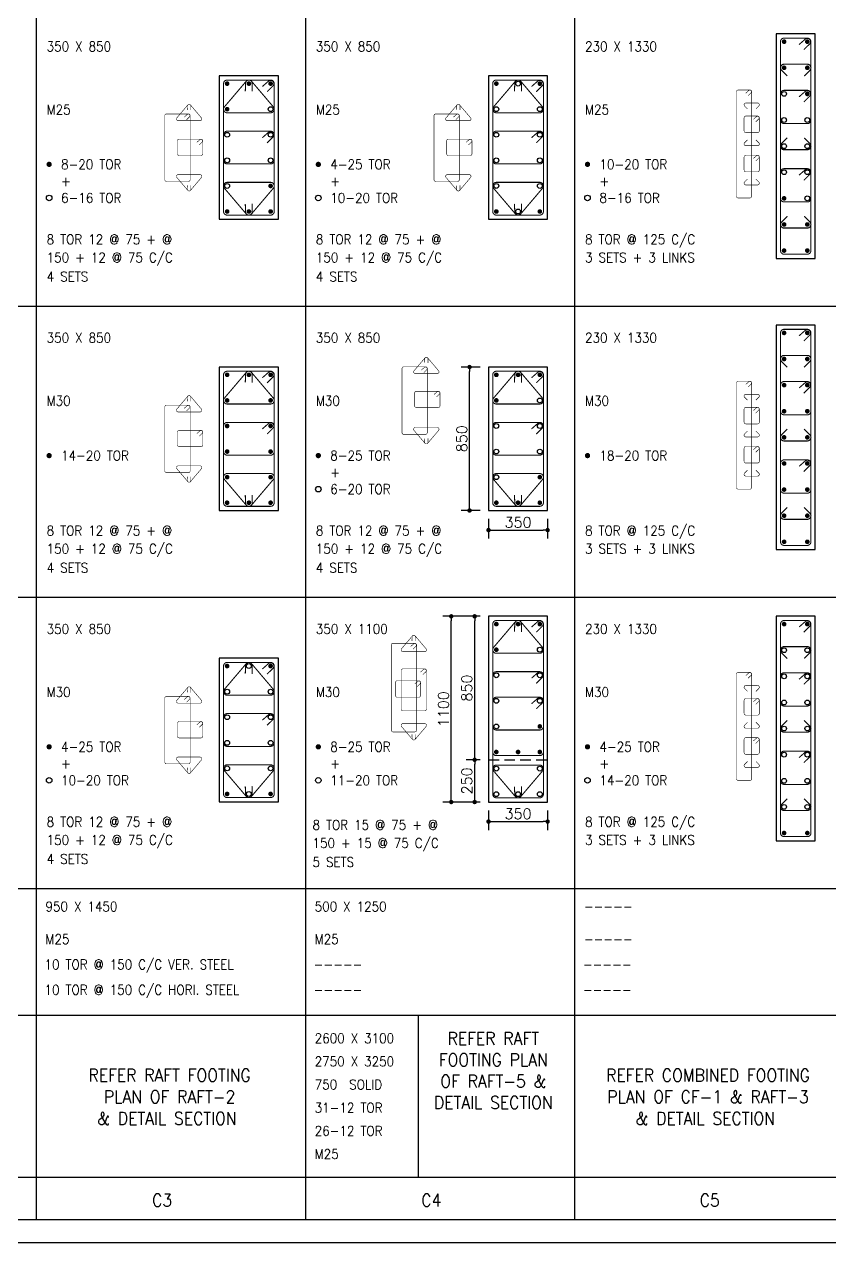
# Model space of a CAD drawing. Extents: x -200722 to 834823, y -494970 to 88783.
# Drawn here: x 246289 to 265358, y -104950 to -76085 of the extents above; entities that cross this region are included whole.
import ezdxf
from ezdxf.enums import TextEntityAlignment as Align

# ---------------------------------------------------------------- set-up
doc = ezdxf.new("R2010")
doc.units = 0
doc.header["$LTSCALE"] = 100
doc.header["$MEASUREMENT"] = 0
doc.header["$PDMODE"] = 34
doc.linetypes.add('HIDDEN', pattern=[0.375, 0.25, -0.125])
doc.layers.get('0').update_dxf_attribs({"linetype": 'CONTINUOUS'})
doc.layers.get('DEFPOINTS').update_dxf_attribs({"linetype": 'CONTINUOUS'})
for name, color, linetype in [('5', 4, 'CONTINUOUS'), ('BEAM', 4, 'CONTINUOUS'), ('COL. SHED. STEEL.', 6, 'CONTINUOUS'), ('column', 240, 'CONTINUOUS'), ('STEEL', 6, 'CONTINUOUS'), ('TEXT', 2, 'CONTINUOUS')]:
    doc.layers.add(name, color=color, linetype=linetype)
doc.layers.add('9_PRINT BOUNDARY_NON PRINT', color=32, linetype='CONTINUOUS', plot=False)
doc.layers.add('9_TITLE TEXT', color=7, linetype='CONTINUOUS', lineweight=20)
doc.layers.add('g-dim', color=6, linetype='CONTINUOUS', lineweight=9)
doc.styles.add('ROMANS', font='romans.shx')
doc.styles.get("Standard").update_dxf_attribs({"font": 'simplex.shx'})
doc.dimstyles.new('STANDARD$0', dxfattribs={"dimtxt": 2.5, "dimasz": 2.5, "dimexe": 2, "dimexo": 0.7, "dimgap": 0.9, "dimtad": 1, "dimdec": 0, "dimdsep": 46, "dimtxsty": 'ROMANS', "dimcen": 0.09, "dimclrd": 4, "dimclre": 4, "dimclrt": 3, "dimadec": 0, "dimazin": 0, "dimtfac": 1, "dimtdec": 0, "dimtmove": 0, "dimatfit": 3, "dimfxl": 1, "dimtolj": 1, "dimtzin": 0, "dimarcsym": 0})

# ---------------------------------------------------------------- blocks, each defined once
blk = doc.blocks.new('DOT')
at = {"color": 0, "linetype": 'ByBlock'}
blk.add_line((-0.5, 0), (-1, 0), dxfattribs=at)
at = {"color": 0, "linetype": 'ByBlock', "const_width": 0.5}
blk.add_lwpolyline([(-0.25, 0, 1), (0.25, 0, 1)], format="xyb", close=True, dxfattribs=at)
blk = doc.blocks.new('*D190')
at = {"layer": 'BEAM', "color": 0, "lineweight": -2, "transparency": 16777216}
for p, q in [((257080, -93511), (256752, -93511)), ((256952, -94407), (256952, -93615)), ((257080, -94511), (256752, -94511))]:
    blk.add_line(p, q, dxfattribs=at)
at = {"layer": 'DEFPOINTS', "color": 0, "lineweight": -3, "transparency": 16777216}
for p in [(256952, -93511), (257280, -93511), (257280, -94511)]:
    blk.add_point(p, dxfattribs=at)
at = {"layer": 'BEAM', "color": 0, "lineweight": -2, "transparency": 16777216, "xscale": 104, "yscale": 104, "zscale": 104}
for p, rotation in [((256952, -93511), 90), ((256952, -94511), 270)]:
    blk.add_blockref('DOT', p, dxfattribs=dict(at, rotation=rotation))
at = {"layer": 'BEAM', "color": 0, "transparency": 16777216, "insert": (256768, -94011), "char_height": 248, "attachment_point": 5, "rotation": 90}
blk.add_mtext('\\A1;250', dxfattribs=at)
blk = doc.blocks.new('_DOT')
at = {"color": 0, "linetype": 'ByBlock'}
blk.add_line((-0.5, 0), (-1, 0), dxfattribs=at)
at = {"color": 0, "linetype": 'ByBlock', "const_width": 0.5}
blk.add_lwpolyline([(-0.25, 0, 1), (0.25, 0, 1)], format="xyb", close=True, dxfattribs=at)
blk = doc.blocks.new('*D191')
at = {"layer": 'BEAM', "color": 0, "lineweight": -2, "transparency": 16777216}
for p, q in [((257080, -90111), (256752, -90111)), ((256952, -93407), (256952, -90215)), ((257080, -93511), (256752, -93511))]:
    blk.add_line(p, q, dxfattribs=at)
at = {"layer": 'DEFPOINTS', "color": 0, "lineweight": -3, "transparency": 16777216}
for p in [(256952, -90111), (257280, -90111), (257280, -93511)]:
    blk.add_point(p, dxfattribs=at)
at = {"layer": 'BEAM', "color": 0, "lineweight": -2, "transparency": 16777216, "xscale": 104, "yscale": 104, "zscale": 104}
for p, rotation in [((256952, -90111), 90), ((256952, -93511), 270)]:
    blk.add_blockref('DOT', p, dxfattribs=dict(at, rotation=rotation))
at = {"layer": 'BEAM', "color": 0, "transparency": 16777216, "insert": (256768, -91811), "char_height": 248, "attachment_point": 5, "rotation": 90}
blk.add_mtext('\\A1;850', dxfattribs=at)
blk = doc.blocks.new('*D192')
at = {"layer": 'BEAM', "color": 0, "lineweight": -2, "transparency": 16777216}
for p, q in [((257080, -90111), (256197, -90111)), ((256397, -94407), (256397, -90215)), ((257080, -94511), (256197, -94511))]:
    blk.add_line(p, q, dxfattribs=at)
at = {"layer": 'DEFPOINTS', "color": 0, "lineweight": -3, "transparency": 16777216}
for p in [(256397, -90111), (257280, -90111), (257280, -94511)]:
    blk.add_point(p, dxfattribs=at)
at = {"layer": 'BEAM', "color": 0, "lineweight": -2, "transparency": 16777216, "xscale": 104, "yscale": 104, "zscale": 104}
for p, rotation in [((256397, -90111), 90), ((256397, -94511), 270)]:
    blk.add_blockref('DOT', p, dxfattribs=dict(at, rotation=rotation))
at = {"layer": 'BEAM', "color": 0, "transparency": 16777216, "insert": (256213, -92311), "char_height": 248, "attachment_point": 5, "rotation": 90}
blk.add_mtext('\\A1;1100', dxfattribs=at)
blk = doc.blocks.new('*D193')
at = {"layer": 'BEAM', "color": 0, "lineweight": -2, "transparency": 16777216}
for p, q in [((257280, -94711), (257280, -95174)), ((258680, -94711), (258680, -95174)), ((257384, -94974), (258576, -94974))]:
    blk.add_line(p, q, dxfattribs=at)
at = {"layer": 'DEFPOINTS', "color": 0, "lineweight": -3, "transparency": 16777216}
for p in [(257280, -94511), (258680, -94511), (258680, -94974)]:
    blk.add_point(p, dxfattribs=at)
at = {"layer": 'BEAM', "color": 0, "lineweight": -2, "transparency": 16777216, "xscale": 104, "yscale": 104, "zscale": 104, "rotation": 180}
blk.add_blockref('DOT', (257280, -94974), dxfattribs=at)
at = {"layer": 'BEAM', "color": 0, "lineweight": -2, "transparency": 16777216, "xscale": 104, "yscale": 104, "zscale": 104}
blk.add_blockref('DOT', (258680, -94974), dxfattribs=at)
at = {"layer": 'BEAM', "color": 0, "transparency": 16777216, "insert": (257980, -94790), "char_height": 248, "attachment_point": 5}
blk.add_mtext('\\A1;350', dxfattribs=at)
blk = doc.blocks.new('*D110')
at = {"layer": 'BEAM', "color": 0, "lineweight": -2, "transparency": 16777216}
for p, q in [((257080, -84204), (256631, -84204)), ((256831, -87500), (256831, -84308)), ((257080, -87604), (256631, -87604))]:
    blk.add_line(p, q, dxfattribs=at)
at = {"layer": 'DEFPOINTS', "color": 0, "lineweight": -3, "transparency": 16777216}
for p in [(256831, -84204), (257280, -84204), (257280, -87604)]:
    blk.add_point(p, dxfattribs=at)
at = {"layer": 'BEAM', "color": 0, "lineweight": -2, "transparency": 16777216, "xscale": 104, "yscale": 104, "zscale": 104}
for p, rotation in [((256831, -84204), 90), ((256831, -87604), 270)]:
    blk.add_blockref('DOT', p, dxfattribs=dict(at, rotation=rotation))
at = {"layer": 'BEAM', "color": 0, "transparency": 16777216, "insert": (256647, -85904), "char_height": 248, "attachment_point": 5, "rotation": 90}
blk.add_mtext('\\A1;850', dxfattribs=at)
blk = doc.blocks.new('*D111')
at = {"layer": 'BEAM', "color": 0, "lineweight": -2, "transparency": 16777216}
for p, q in [((257280, -87804), (257280, -88268)), ((258680, -87804), (258680, -88268)), ((257384, -88068), (258576, -88068))]:
    blk.add_line(p, q, dxfattribs=at)
at = {"layer": 'DEFPOINTS', "color": 0, "lineweight": -3, "transparency": 16777216}
for p in [(257280, -87604), (258680, -87604), (258680, -88068)]:
    blk.add_point(p, dxfattribs=at)
at = {"layer": 'BEAM', "color": 0, "lineweight": -2, "transparency": 16777216, "xscale": 104, "yscale": 104, "zscale": 104, "rotation": 180}
blk.add_blockref('DOT', (257280, -88068), dxfattribs=at)
at = {"layer": 'BEAM', "color": 0, "lineweight": -2, "transparency": 16777216, "xscale": 104, "yscale": 104, "zscale": 104}
blk.add_blockref('DOT', (258680, -88068), dxfattribs=at)
at = {"layer": 'BEAM', "color": 0, "transparency": 16777216, "insert": (257980, -87884), "char_height": 248, "attachment_point": 5}
blk.add_mtext('\\A1;350', dxfattribs=at)

msp = doc.modelspace()

# ---------------------------------------------------------------- linework, layer by layer
at = {"color": 0, "linetype": 'HIDDEN', "ltscale": 10}
msp.add_line((257279.9, -93510.6), (258679.9, -93510.6), dxfattribs=at)
at = {"color": 18, "true_color": 0x000000}
msp.add_lwpolyline([(223222.7, -104400.4), (314632.7, -104400.4), (314632.7, -40160.4), (223222.7, -40160.4)], close=True, dxfattribs=at)
at = {"layer": '5', "color": 7, "lineweight": -2}
for p, q in [((246576.2, -104400.4), (246576.2, -40160.4)), ((252951, -104400.4), (252951, -40160.4)), ((259325.8, -104400.4), (259325.8, -40160.4)), ((223222.7, -82760.4), (305172.7, -82760.4)), ((223222.7, -89660.4), (305172.7, -89660.4)), ((223222.7, -96560.4), (305172.7, -96560.4)), ((224722.7, -99560.4), (305172.7, -99560.4)), ((255614.2, -99560.4), (255614.2, -103400.4)), ((223222.7, -103400.4), (305172.7, -103400.4))]:
    msp.add_line(p, q, dxfattribs=at)
at = {"layer": '9_PRINT BOUNDARY_NON PRINT', "color": 18, "true_color": 0x000000}
msp.add_lwpolyline([(222672.7, -104950.4), (315182.7, -104950.4), (315182.7, -39610.4), (222672.7, -39610.4)], close=True, dxfattribs=at)
at = {"layer": '9_TITLE TEXT', "color": 18, "true_color": 0x000000}
msp.add_lwpolyline([(314632.7, -40160.4), (223222.7, -40160.4), (223222.7, -104400.4), (314632.7, -104400.4)], dxfattribs=at)
at = {"layer": 'COL. SHED. STEEL.', "color": 140, "linetype": 'Continuous'}
for points, const_width in [([(251535.7, -77440.4), (251022.7, -78043.7, 0.6217139), (251090.1, -78180.5), (252120, -78180.5, 0.6217139), (252187.4, -78043.7), (251674.5, -77440.4, 0.5176004)], 25), ([(257910.5, -77440.4), (257397.5, -78043.7, 0.6217139), (257465, -78180.5), (258494.8, -78180.5, 0.6217139), (258562.3, -78043.7), (258049.3, -77440.4, 0.5176004)], 25), ([(264279.7, -78436.9), (264829.7, -78436.9, 0.4142136), (264914.7, -78351.9), (264914.7, -77733.1, 0.4142136), (264829.7, -77648.1), (264279.7, -77648.1, 0.4142136), (264194.7, -77733.1), (264194.7, -78351.9, 0.4142136)], 25), ([(250156.8, -77998), (249899.4, -78301, 0.6217139), (249933.1, -78369.3), (250448, -78369.3, 0.6217139), (250481.7, -78301), (250224.3, -77998, 0.4933715)], 12.5), ([(256531.6, -77998), (256274.2, -78301, 0.6217139), (256307.9, -78369.3), (256822.8, -78369.3, 0.6217139), (256856.6, -78301), (256599.1, -77998, 0.4933715)], 12.5), ([(263374.8, -78652.3), (263649.8, -78652.3, 0.4142136), (263692.3, -78609.8), (263692.3, -78300.4, 0.4142136), (263649.8, -78257.9), (263374.8, -78257.9, 0.4142136), (263332.3, -78300.4), (263332.3, -78609.8, 0.4142136)], 12.5), ([(263374.8, -79580.4), (263649.8, -79580.4, 0.4142136), (263692.3, -79537.9), (263692.3, -79228.6, 0.4142136), (263649.8, -79186.1), (263374.8, -79186.1, 0.4142136), (263332.3, -79228.6), (263332.3, -79537.9, 0.4142136)], 12.5), ([(250156.8, -80016.3), (249899.4, -79713.4, -0.6217139), (249933.1, -79645), (250448, -79645, -0.6217139), (250481.7, -79713.4), (250224.3, -80016.3, -0.4933715)], 12.5), ([(256531.6, -80016.3), (256274.2, -79713.4, -0.6217139), (256307.9, -79645), (256822.8, -79645, -0.6217139), (256856.6, -79713.4), (256599.1, -80016.3, -0.4933715)], 12.5), ([(264279.7, -80293.1), (264829.7, -80293.1, 0.4142136), (264914.7, -80208.1), (264914.7, -79589.4, 0.4142136), (264829.7, -79504.4), (264279.7, -79504.4, 0.4142136), (264194.7, -79589.4), (264194.7, -80208.1, 0.4142136)], 25), ([(251537.6, -80571.1), (251022.7, -79965.2, -0.6217139), (251090.1, -79828.5), (252120, -79828.5, -0.6217139), (252187.4, -79965.2), (251672.5, -80571.1, -0.4933715)], 25), ([(257912.4, -80571.1), (257397.5, -79965.2, -0.6217139), (257465, -79828.5), (258494.8, -79828.5, -0.6217139), (258562.3, -79965.2), (258047.3, -80571.1, -0.4933715)], 25), ([(255773.6, -83990.5), (255516.2, -84293.5, 0.6217139), (255549.9, -84361.8), (256064.8, -84361.8, 0.6217139), (256098.6, -84293.5), (255841.1, -83990.5, 0.4933715)], 12.5), ([(251535.7, -84340.4), (251022.7, -84943.7, 0.6217139), (251090.1, -85080.5), (252120, -85080.5, 0.6217139), (252187.4, -84943.7), (251674.5, -84340.4, 0.5176004)], 25), ([(257910.5, -84340.4), (257397.5, -84943.7, 0.6217139), (257465, -85080.5), (258494.8, -85080.5, 0.6217139), (258562.3, -84943.7), (258049.3, -84340.4, 0.5176004)], 25), ([(264279.7, -85336.9), (264829.7, -85336.9, 0.4142136), (264914.7, -85251.9), (264914.7, -84633.1, 0.4142136), (264829.7, -84548.1), (264279.7, -84548.1, 0.4142136), (264194.7, -84633.1), (264194.7, -85251.9, 0.4142136)], 25), ([(250156.8, -84898), (249899.4, -85201, 0.6217139), (249933.1, -85269.3), (250448, -85269.3, 0.6217139), (250481.7, -85201), (250224.3, -84898, 0.4933715)], 12.5), ([(263374.8, -85552.3), (263649.8, -85552.3, 0.4142136), (263692.3, -85509.8), (263692.3, -85200.4, 0.4142136), (263649.8, -85157.9), (263374.8, -85157.9, 0.4142136), (263332.3, -85200.4), (263332.3, -85509.8, 0.4142136)], 12.5), ([(255773.6, -86008.8), (255516.2, -85705.9, -0.6217139), (255549.9, -85637.5), (256064.8, -85637.5, -0.6217139), (256098.6, -85705.9), (255841.1, -86008.8, -0.4933715)], 12.5), ([(263374.8, -86480.4), (263649.8, -86480.4, 0.4142136), (263692.3, -86437.9), (263692.3, -86128.6, 0.4142136), (263649.8, -86086.1), (263374.8, -86086.1, 0.4142136), (263332.3, -86128.6), (263332.3, -86437.9, 0.4142136)], 12.5), ([(250156.8, -86916.3), (249899.4, -86613.4, -0.6217139), (249933.1, -86545), (250448, -86545, -0.6217139), (250481.7, -86613.4), (250224.3, -86916.3, -0.4933715)], 12.5), ([(264279.7, -87193.1), (264829.7, -87193.1, 0.4142136), (264914.7, -87108.1), (264914.7, -86489.4, 0.4142136), (264829.7, -86404.4), (264279.7, -86404.4, 0.4142136), (264194.7, -86489.4), (264194.7, -87108.1, 0.4142136)], 25), ([(251537.6, -87471.1), (251022.7, -86865.2, -0.6217139), (251090.1, -86728.5), (252120, -86728.5, -0.6217139), (252187.4, -86865.2), (251672.5, -87471.1, -0.4933715)], 25), ([(257912.4, -87471.1), (257397.5, -86865.2, -0.6217139), (257465, -86728.5), (258494.8, -86728.5, -0.6217139), (258562.3, -86865.2), (258047.3, -87471.1, -0.4933715)], 25), ([(257910.5, -90246.5), (257397.5, -90849.9, 0.6217139), (257465, -90986.6), (258494.8, -90986.6, 0.6217139), (258562.3, -90849.9), (258049.3, -90246.5, 0.5176004)], 25), ([(255475.8, -90578.3), (255219.3, -90880, 0.6217139), (255253, -90948.3), (255767.9, -90948.3, 0.6217139), (255801.6, -90880), (255545.2, -90578.3, 0.5176004)], 12.5), ([(251535.7, -91240.4), (251022.7, -91843.7, 0.6217139), (251090.1, -91980.5), (252120, -91980.5, 0.6217139), (252187.4, -91843.7), (251674.5, -91240.4, 0.5176004)], 25), ([(264279.7, -92236.9), (264829.7, -92236.9, 0.4142136), (264914.7, -92151.9), (264914.7, -91533.1, 0.4142136), (264829.7, -91448.1), (264279.7, -91448.1, 0.4142136), (264194.7, -91533.1), (264194.7, -92151.9, 0.4142136)], 25), ([(250156.8, -91798), (249899.4, -92101, 0.6217139), (249933.1, -92169.3), (250448, -92169.3, 0.6217139), (250481.7, -92101), (250224.3, -91798, 0.4933715)], 12.5), ([(263374.8, -92452.3), (263649.8, -92452.3, 0.4142136), (263692.3, -92409.8), (263692.3, -92100.4, 0.4142136), (263649.8, -92057.9), (263374.8, -92057.9, 0.4142136), (263332.3, -92100.4), (263332.3, -92409.8, 0.4142136)], 12.5), ([(255476.7, -93024.4), (255219.3, -92721.5, -0.6217139), (255253, -92653.1), (255767.9, -92653.1, -0.6217139), (255801.6, -92721.5), (255544.2, -93024.4, -0.4933715)], 12.5), ([(263374.8, -93380.4), (263649.8, -93380.4, 0.4142136), (263692.3, -93337.9), (263692.3, -93028.6, 0.4142136), (263649.8, -92986.1), (263374.8, -92986.1, 0.4142136), (263332.3, -93028.6), (263332.3, -93337.9, 0.4142136)], 12.5), ([(250156.8, -93816.3), (249899.4, -93513.4, -0.6217139), (249933.1, -93445), (250448, -93445, -0.6217139), (250481.7, -93513.4), (250224.3, -93816.3, -0.4933715)], 12.5), ([(264279.7, -94093.1), (264829.7, -94093.1, 0.4142136), (264914.7, -94008.1), (264914.7, -93389.4, 0.4142136), (264829.7, -93304.4), (264279.7, -93304.4, 0.4142136), (264194.7, -93389.4), (264194.7, -94008.1, 0.4142136)], 25), ([(251537.6, -94371.1), (251022.7, -93765.2, -0.6217139), (251090.1, -93628.5), (252120, -93628.5, -0.6217139), (252187.4, -93765.2), (251672.5, -94371.1, -0.4933715)], 25), ([(257912.4, -94377.2), (257397.5, -93771.3, -0.6217139), (257465, -93634.6), (258494.8, -93634.6, -0.6217139), (258562.3, -93771.3), (258047.3, -94377.2, -0.4933715)], 25)]:
    msp.add_lwpolyline(points, format="xyb", close=True, dxfattribs=dict(at, const_width=const_width))
for points, const_width in [([(251685.6, -77673.8), (251682, -77473.9, 0.9275277), (251527.8, -77478.1), (251519.7, -77670.9)], 25), ([(258060.4, -77673.8), (258056.8, -77473.9, 0.9275277), (257902.6, -77478.1), (257894.5, -77670.9)], 25), ([(264746.5, -77924), (264888.6, -77783.3, 0.9275277), (264779, -77674.7), (264634, -77802)], 25), ([(250230.8, -78116), (250229, -78016, 0.9275277), (250151.9, -78018.2), (250147.9, -78114.6)], 12.5), ([(256605.7, -78116), (256603.9, -78016, 0.9275277), (256526.7, -78018.2), (256522.7, -78114.6)], 12.5), ([(263608.2, -78395.9), (263679.3, -78325.5, 0.9275277), (263624.5, -78271.2), (263552, -78334.9)], 12.5), ([(263608.2, -79324), (263679.3, -79253.7, 0.9275277), (263624.5, -79199.3), (263552, -79263)], 12.5), ([(264746.5, -79780.2), (264888.6, -79639.5, 0.9275277), (264779, -79530.9), (264634, -79658.3)], 25), ([(250230.8, -79898.3), (250229, -79998.3, -0.9275277), (250151.9, -79996.2), (250147.9, -79899.8)], 12.5), ([(256605.7, -79898.3), (256603.9, -79998.3, -0.9275277), (256526.7, -79996.2), (256522.7, -79899.8)], 12.5), ([(251685.6, -80335.1), (251682, -80535, -0.9275277), (251527.8, -80530.8), (251519.7, -80338)], 25), ([(258060.4, -80335.1), (258056.8, -80535, -0.9275277), (257902.6, -80530.8), (257894.5, -80338)], 25), ([(255847.6, -84108.5), (255845.8, -84008.6, 0.9275277), (255768.7, -84010.7), (255764.7, -84107.1)], 12.5), ([(251685.6, -84573.8), (251682, -84373.9, 0.9275277), (251527.8, -84378.1), (251519.7, -84570.9)], 25), ([(258060.4, -84573.8), (258056.8, -84373.9, 0.9275277), (257902.6, -84378.1), (257894.5, -84570.9)], 25), ([(264746.5, -84824), (264888.6, -84683.3, 0.9275277), (264779, -84574.7), (264634, -84702)], 25), ([(250230.8, -85016), (250229, -84916, 0.9275277), (250151.9, -84918.2), (250147.9, -85014.6)], 12.5), ([(263608.2, -85295.9), (263679.3, -85225.5, 0.9275277), (263624.5, -85171.2), (263552, -85234.9)], 12.5), ([(255847.6, -85890.8), (255845.8, -85990.8, -0.9275277), (255768.7, -85988.7), (255764.7, -85892.3)], 12.5), ([(263608.2, -86224), (263679.3, -86153.7, 0.9275277), (263624.5, -86099.3), (263552, -86163)], 12.5), ([(264746.5, -86680.2), (264888.6, -86539.5, 0.9275277), (264779, -86430.9), (264634, -86558.3)], 25), ([(250230.8, -86798.3), (250229, -86898.3, -0.9275277), (250151.9, -86896.2), (250147.9, -86799.8)], 12.5), ([(251685.6, -87235.1), (251682, -87435, -0.9275277), (251527.8, -87430.8), (251519.7, -87238)], 25), ([(258060.4, -87235.1), (258056.8, -87435, -0.9275277), (257902.6, -87430.8), (257894.5, -87238)], 25), ([(258060.4, -90480), (258056.8, -90280, 0.9275277), (257902.6, -90284.3), (257894.5, -90477.1)], 25), ([(255550.7, -90695), (255548.9, -90595.1, 0.9275277), (255471.8, -90597.2), (255467.8, -90693.6)], 12.5), ([(251685.6, -91473.8), (251682, -91273.9, 0.9275277), (251527.8, -91278.1), (251519.7, -91470.9)], 25), ([(264746.5, -91724), (264888.6, -91583.3, 0.9275277), (264779, -91474.7), (264634, -91602)], 25), ([(250230.8, -91916), (250229, -91816, 0.9275277), (250151.9, -91818.2), (250147.9, -91914.6)], 12.5), ([(263608.2, -92195.9), (263679.3, -92125.5, 0.9275277), (263624.5, -92071.2), (263552, -92134.9)], 12.5), ([(255550.7, -92906.4), (255548.9, -93006.4, -0.9275277), (255471.8, -93004.3), (255467.8, -92907.8)], 12.5), ([(263608.2, -93124), (263679.3, -93053.7, 0.9275277), (263624.5, -92999.3), (263552, -93063)], 12.5), ([(264746.5, -93580.2), (264888.6, -93439.5, 0.9275277), (264779, -93330.9), (264634, -93458.3)], 25), ([(250230.8, -93698.3), (250229, -93798.3, -0.9275277), (250151.9, -93796.2), (250147.9, -93699.8)], 12.5), ([(251685.6, -94135.1), (251682, -94335, -0.9275277), (251527.8, -94330.8), (251519.7, -94138)], 25), ([(258060.4, -94141.2), (258056.8, -94341.2, -0.9275277), (257902.6, -94336.9), (257894.5, -94144.1)], 25)]:
    msp.add_lwpolyline(points, format="xyb", dxfattribs=dict(at, const_width=const_width))
at = {"layer": 'column', "color": 4, "linetype": 'Continuous'}
for points in [[(264094.7, -81630.6), (265014.7, -81630.6), (265014.7, -76310.6), (264094.7, -76310.6)], [(250905.1, -80704.5), (252305.1, -80704.5), (252305.1, -77304.5), (250905.1, -77304.5)], [(257279.9, -80704.5), (258679.9, -80704.5), (258679.9, -77304.5), (257279.9, -77304.5)], [(264094.7, -88530.6), (265014.7, -88530.6), (265014.7, -83210.6), (264094.7, -83210.6)], [(250905.1, -87604.5), (252305.1, -87604.5), (252305.1, -84204.5), (250905.1, -84204.5)], [(257279.9, -87604.5), (258679.9, -87604.5), (258679.9, -84204.5), (257279.9, -84204.5)], [(257279.9, -94510.6), (258679.9, -94510.6), (258679.9, -90110.6), (257279.9, -90110.6)], [(264094.7, -95430.6), (265014.7, -95430.6), (265014.7, -90110.6), (264094.7, -90110.6)], [(250905.1, -94504.5), (252305.1, -94504.5), (252305.1, -91104.5), (250905.1, -91104.5)]]:
    msp.add_lwpolyline(points, close=True, dxfattribs=at)
at = {"layer": 'g-dim', "color": 62, "lineweight": -2}
for points, const_width in [([(255253, -91356), (255768, -91356, -0.4142136), (255810.5, -91398.5), (255810.5, -92307.5, -0.4142136), (255768, -92350), (255253, -92350, -0.4142136), (255210.5, -92307.5), (255210.5, -91398.5, -0.4142136)], 12.5), ([(257464.9, -91422.6), (258494.9, -91422.6, -0.4142136), (258579.9, -91507.6), (258579.9, -93325.6, -0.4142136), (258494.9, -93410.6), (257464.9, -93410.6, -0.4142136), (257379.9, -93325.6), (257379.9, -91507.6, -0.4142136)], 25)]:
    msp.add_lwpolyline(points, format="xyb", close=True, dxfattribs=dict(at, const_width=const_width))
for points, const_width in [([(255726.4, -91494), (255797.4, -91423.6, 0.9275277), (255742.6, -91369.3), (255670.1, -91433)], 12.5), ([(258411.7, -91698.5), (258553.8, -91557.8, 0.9275277), (258444.2, -91449.2), (258299.2, -91576.5)], 25)]:
    msp.add_lwpolyline(points, format="xyb", dxfattribs=dict(at, const_width=const_width))
at = {"layer": 'STEEL', "color": 18, "true_color": 0x000000}
for points, const_width in [([(264279.7, -81530.6), (264829.7, -81530.6, 0.4142136), (264914.7, -81445.6), (264914.7, -76495.6, 0.4142136), (264829.7, -76410.6), (264279.7, -76410.6, 0.4142136), (264194.7, -76495.6), (264194.7, -81445.6, 0.4142136)], 25), ([(251090.1, -80604.5), (252120.1, -80604.5, 0.4142136), (252205.1, -80519.5), (252205.1, -77489.5, 0.4142136), (252120.1, -77404.5), (251090.1, -77404.5, 0.4142136), (251005.1, -77489.5), (251005.1, -80519.5, 0.4142136)], 25), ([(257464.9, -80604.5), (258494.9, -80604.5, 0.4142136), (258579.9, -80519.5), (258579.9, -77489.5, 0.4142136), (258494.9, -77404.5), (257464.9, -77404.5, 0.4142136), (257379.9, -77489.5), (257379.9, -80519.5, 0.4142136)], 25), ([(263194.8, -80199.2), (263469.8, -80199.2, 0.4142136), (263512.3, -80156.7), (263512.3, -77681.7, 0.4142136), (263469.8, -77639.2), (263194.8, -77639.2, 0.4142136), (263152.3, -77681.7), (263152.3, -80156.7, 0.4142136)], 12.5), ([(249656.4, -79807.2), (250171.4, -79807.2, 0.4142136), (250213.9, -79764.7), (250213.9, -78249.7, 0.4142136), (250171.4, -78207.2), (249656.4, -78207.2, 0.4142136), (249613.9, -78249.7), (249613.9, -79764.7, 0.4142136)], 12.5), ([(256031.2, -79807.2), (256546.2, -79807.2, 0.4142136), (256588.7, -79764.7), (256588.7, -78249.7, 0.4142136), (256546.2, -78207.2), (256031.2, -78207.2, 0.4142136), (255988.7, -78249.7), (255988.7, -79764.7, 0.4142136)], 12.5), ([(246843.6, -79402.9, 1), (246906.1, -79402.9, 1)], 62.5), ([(253218.4, -79402.9, 1), (253280.9, -79402.9, 1)], 62.5), ([(259593.2, -79402.9, 1), (259655.7, -79402.9, 1)], 62.5), ([(264279.7, -88430.6), (264829.7, -88430.6, 0.4142136), (264914.7, -88345.6), (264914.7, -83395.6, 0.4142136), (264829.7, -83310.6), (264279.7, -83310.6, 0.4142136), (264194.7, -83395.6), (264194.7, -88345.6, 0.4142136)], 25), ([(255273.2, -85799.7), (255788.2, -85799.7, 0.4142136), (255830.7, -85757.2), (255830.7, -84242.2, 0.4142136), (255788.2, -84199.7), (255273.2, -84199.7, 0.4142136), (255230.7, -84242.2), (255230.7, -85757.2, 0.4142136)], 12.5), ([(251090.1, -87504.5), (252120.1, -87504.5, 0.4142136), (252205.1, -87419.5), (252205.1, -84389.5, 0.4142136), (252120.1, -84304.5), (251090.1, -84304.5, 0.4142136), (251005.1, -84389.5), (251005.1, -87419.5, 0.4142136)], 25), ([(257464.9, -87504.5), (258494.9, -87504.5, 0.4142136), (258579.9, -87419.5), (258579.9, -84389.5, 0.4142136), (258494.9, -84304.5), (257464.9, -84304.5, 0.4142136), (257379.9, -84389.5), (257379.9, -87419.5, 0.4142136)], 25), ([(263194.8, -87099.2), (263469.8, -87099.2, 0.4142136), (263512.3, -87056.7), (263512.3, -84581.7, 0.4142136), (263469.8, -84539.2), (263194.8, -84539.2, 0.4142136), (263152.3, -84581.7), (263152.3, -87056.7, 0.4142136)], 12.5), ([(249656.4, -86707.2), (250171.4, -86707.2, 0.4142136), (250213.9, -86664.7), (250213.9, -85149.7, 0.4142136), (250171.4, -85107.2), (249656.4, -85107.2, 0.4142136), (249613.9, -85149.7), (249613.9, -86664.7, 0.4142136)], 12.5), ([(246843.6, -86302.9, 1), (246906.1, -86302.9, 1)], 62.5), ([(253218.4, -86302.9, 1), (253280.9, -86302.9, 1)], 62.5), ([(259593.2, -86302.9, 1), (259655.7, -86302.9, 1)], 62.5), ([(257464.9, -94410.6), (258494.9, -94410.6, 0.4142136), (258579.9, -94325.6), (258579.9, -90295.6, 0.4142136), (258494.9, -90210.6), (257464.9, -90210.6, 0.4142136), (257379.9, -90295.6), (257379.9, -94325.6, 0.4142136)], 25), ([(264279.7, -95330.6), (264829.7, -95330.6, 0.4142136), (264914.7, -95245.6), (264914.7, -90295.6, 0.4142136), (264829.7, -90210.6), (264279.7, -90210.6, 0.4142136), (264194.7, -90295.6), (264194.7, -95245.6, 0.4142136)], 25), ([(255019.1, -92850), (255534.1, -92850, 0.4142136), (255576.6, -92807.5), (255576.6, -90792.5, 0.4142136), (255534.1, -90750), (255019.1, -90750, 0.4142136), (254976.6, -90792.5), (254976.6, -92807.5, 0.4142136)], 12.5), ([(251090.1, -94404.5), (252120.1, -94404.5, 0.4142136), (252205.1, -94319.5), (252205.1, -91289.5, 0.4142136), (252120.1, -91204.5), (251090.1, -91204.5, 0.4142136), (251005.1, -91289.5), (251005.1, -94319.5, 0.4142136)], 25), ([(263194.8, -93999.2), (263469.8, -93999.2, 0.4142136), (263512.3, -93956.7), (263512.3, -91481.7, 0.4142136), (263469.8, -91439.2), (263194.8, -91439.2, 0.4142136), (263152.3, -91481.7), (263152.3, -93956.7, 0.4142136)], 12.5), ([(249656.4, -93607.2), (250171.4, -93607.2, 0.4142136), (250213.9, -93564.7), (250213.9, -92049.7, 0.4142136), (250171.4, -92007.2), (249656.4, -92007.2, 0.4142136), (249613.9, -92049.7), (249613.9, -93564.7, 0.4142136)], 12.5), ([(246843.6, -93202.9, 1), (246906.1, -93202.9, 1)], 62.5), ([(253218.4, -93202.9, 1), (253280.9, -93202.9, 1)], 62.5), ([(259593.2, -93202.9, 1), (259655.7, -93202.9, 1)], 62.5)]:
    msp.add_lwpolyline(points, format="xyb", close=True, dxfattribs=dict(at, const_width=const_width))
at = {"layer": 'STEEL', "color": 18, "linetype": 'Continuous', "true_color": 0x000000, "const_width": 55}
for points in [[(264279.7, -76468.1, -1), (264279.7, -76523.1, -1)], [(264829.7, -76468.1, 1), (264829.7, -76523.1, 1)], [(264279.7, -77141.9, 1), (264279.7, -77086.9, 1)], [(264829.7, -77141.9, -1), (264829.7, -77086.9, -1)], [(251090.1, -77462, -1), (251090.1, -77517, -1)], [(251605.1, -77462, 1), (251605.1, -77517, 1)], [(252120.1, -77462, 1), (252120.1, -77517, 1)], [(257464.9, -77462, -1), (257464.9, -77517, -1)], [(258494.9, -77462, 1), (258494.9, -77517, 1)], [(264829.7, -77760.6, 1), (264829.7, -77705.6, 1)], [(251090.1, -78068, -1), (251090.1, -78123, -1)], [(252120.1, -79886, 1), (252120.1, -79941, 1)], [(264279.7, -80235.6, 1), (264279.7, -80180.6, 1)], [(251090.1, -80547, 1), (251090.1, -80492, 1)], [(251605.1, -80547, -1), (251605.1, -80492, -1)], [(252120.1, -80547, -1), (252120.1, -80492, -1)], [(257464.9, -80547, 1), (257464.9, -80492, 1)], [(258494.9, -80547, -1), (258494.9, -80492, -1)], [(264279.7, -80854.4, 1), (264279.7, -80799.4, 1)], [(264829.7, -80854.4, -1), (264829.7, -80799.4, -1)], [(264279.7, -81473.1, 1), (264279.7, -81418.1, 1)], [(264829.7, -81473.1, -1), (264829.7, -81418.1, -1)], [(264279.7, -83368.1, -1), (264279.7, -83423.1, -1)], [(264829.7, -83368.1, 1), (264829.7, -83423.1, 1)], [(264279.7, -84041.9, 1), (264279.7, -83986.9, 1)], [(264829.7, -84041.9, -1), (264829.7, -83986.9, -1)], [(251090.1, -84362, -1), (251090.1, -84417, -1)], [(251605.1, -84362, 1), (251605.1, -84417, 1)], [(252120.1, -84362, 1), (252120.1, -84417, 1)], [(257464.9, -84362, -1), (257464.9, -84417, -1)], [(257979.9, -84362, 1), (257979.9, -84417, 1)], [(258494.9, -84362, 1), (258494.9, -84417, 1)], [(264279.7, -84660.6, 1), (264279.7, -84605.6, 1)], [(264829.7, -84660.6, -1), (264829.7, -84605.6, -1)], [(251090.1, -84968, -1), (251090.1, -85023, -1)], [(252120.1, -84968, 1), (252120.1, -85023, 1)], [(257464.9, -84968, -1), (257464.9, -85023, -1)], [(264279.7, -85279.4, 1), (264279.7, -85224.4, 1)], [(264829.7, -85279.4, -1), (264829.7, -85224.4, -1)], [(251090.1, -85574, -1), (251090.1, -85629, -1)], [(252120.1, -85574, 1), (252120.1, -85629, 1)], [(264279.7, -85898.1, 1), (264279.7, -85843.1, 1)], [(264829.7, -85898.1, -1), (264829.7, -85843.1, -1)], [(251090.1, -86180, -1), (251090.1, -86235, -1)], [(252120.1, -86180, 1), (252120.1, -86235, 1)], [(264279.7, -86516.9, 1), (264279.7, -86461.9, 1)], [(264829.7, -86516.9, -1), (264829.7, -86461.9, -1)], [(251090.1, -86786, -1), (251090.1, -86841, -1)], [(252120.1, -86786, 1), (252120.1, -86841, 1)], [(258494.9, -86786, 1), (258494.9, -86841, 1)], [(264279.7, -87135.6, 1), (264279.7, -87080.6, 1)], [(264829.7, -87135.6, -1), (264829.7, -87080.6, -1)], [(251090.1, -87447, 1), (251090.1, -87392, 1)], [(251605.1, -87447, -1), (251605.1, -87392, -1)], [(252120.1, -87447, -1), (252120.1, -87392, -1)], [(257464.9, -87447, 1), (257464.9, -87392, 1)], [(257979.9, -87447, -1), (257979.9, -87392, -1)], [(258494.9, -87447, -1), (258494.9, -87392, -1)], [(264279.7, -87754.4, 1), (264279.7, -87699.4, 1)], [(264829.7, -87754.4, -1), (264829.7, -87699.4, -1)], [(264279.7, -88373.1, 1), (264279.7, -88318.1, 1)], [(264829.7, -88373.1, -1), (264829.7, -88318.1, -1)], [(257464.9, -90268.1, -1), (257464.9, -90323.1, -1)], [(257979.9, -90268.1, 1), (257979.9, -90323.1, 1)], [(258494.9, -90268.1, 1), (258494.9, -90323.1, 1)], [(264279.7, -90268.1, -1), (264279.7, -90323.1, -1)], [(264829.7, -90268.1, 1), (264829.7, -90323.1, 1)], [(257464.9, -90874.1, -1), (257464.9, -90929.1, -1)], [(251090.1, -91262, -1), (251090.1, -91317, -1)], [(252120.1, -91262, 1), (252120.1, -91317, 1)], [(258494.9, -92692.1, 1), (258494.9, -92747.1, 1)], [(257464.9, -93353.1, 1), (257464.9, -93298.1, 1)], [(257979.9, -93353.1, -1), (257979.9, -93298.1, -1)], [(258494.9, -93353.1, -1), (258494.9, -93298.1, -1)], [(251090.1, -94347, 1), (251090.1, -94292, 1)], [(252120.1, -94347, -1), (252120.1, -94292, -1)], [(264279.7, -95273.1, 1), (264279.7, -95218.1, 1)], [(264829.7, -95273.1, -1), (264829.7, -95218.1, -1)]]:
    msp.add_lwpolyline(points, format="xyb", close=True, dxfattribs=at)
at = {"layer": 'STEEL', "color": 18, "true_color": 0x000000}
for points, const_width in [([(264746.5, -76686.5), (264888.6, -76545.8, 0.9275277), (264779, -76437.2), (264634, -76564.5)], 25), ([(252036.9, -77680.3), (252178.9, -77539.6, 0.9275277), (252069.3, -77431), (251924.3, -77558.4)], 25), ([(258411.7, -77680.3), (258553.8, -77539.6, 0.9275277), (258444.2, -77431), (258299.2, -77558.4)], 25), ([(263428.2, -77777.1), (263499.3, -77706.8, 0.9275277), (263444.5, -77652.5), (263372, -77716.1)], 12.5), ([(250129.8, -78345.1), (250200.8, -78274.8, 0.9275277), (250146, -78220.4), (250073.5, -78284.1)], 12.5), ([(256504.6, -78345.1), (256575.6, -78274.8, 0.9275277), (256520.8, -78220.4), (256448.3, -78284.1)], 12.5), ([(264746.5, -83586.5), (264888.6, -83445.8, 0.9275277), (264779, -83337.2), (264634, -83464.5)], 25), ([(255746.6, -84337.6), (255817.6, -84267.3, 0.9275277), (255762.8, -84213), (255690.3, -84276.6)], 12.5), ([(252036.9, -84580.3), (252178.9, -84439.6, 0.9275277), (252069.3, -84331), (251924.3, -84458.4)], 25), ([(258411.7, -84580.3), (258553.8, -84439.6, 0.9275277), (258444.2, -84331), (258299.2, -84458.4)], 25), ([(263428.2, -84677.1), (263499.3, -84606.8, 0.9275277), (263444.5, -84552.5), (263372, -84616.1)], 12.5), ([(250129.8, -85245.1), (250200.8, -85174.8, 0.9275277), (250146, -85120.4), (250073.5, -85184.1)], 12.5), ([(258411.7, -90486.5), (258553.8, -90345.8, 0.9275277), (258444.2, -90237.2), (258299.2, -90364.5)], 25), ([(264746.5, -90486.5), (264888.6, -90345.8, 0.9275277), (264779, -90237.2), (264634, -90364.5)], 25), ([(255492.5, -90888), (255563.5, -90817.6, 0.9275277), (255508.7, -90763.3), (255436.2, -90827)], 12.5), ([(252036.9, -91480.3), (252178.9, -91339.6, 0.9275277), (252069.3, -91231), (251924.3, -91358.4)], 25), ([(263428.2, -91577.1), (263499.3, -91506.8, 0.9275277), (263444.5, -91452.5), (263372, -91516.1)], 12.5), ([(250129.8, -92145.1), (250200.8, -92074.8, 0.9275277), (250146, -92020.4), (250073.5, -92084.1)], 12.5)]:
    msp.add_lwpolyline(points, format="xyb", dxfattribs=dict(at, const_width=const_width))
at = {"layer": 'STEEL', "color": 40}
for points in [[(264354.7, -77309.5, 28, 28, 0), (264219.6, -77174.5, 28, 28, -0.6681786), (264279.7, -77029.4, 28, 28, 0), (264829.7, -77029.4, 28, 28, -0.6681786), (264889.8, -77174.5, 28, 28, 0), (264754.7, -77309.5, 0, 0, 0)], [(263412.3, -78088.6, 14, 14, 0), (263344.8, -78021.1, 14, 14, -0.6681786), (263374.8, -77948.6, 14, 14, 0), (263649.8, -77948.6, 14, 14, -0.6681786), (263679.9, -78021.1, 14, 14, 0), (263612.3, -78088.6, 0, 0, 0)], [(264354.7, -78775.4, 28, 28, 0), (264219.6, -78910.5, 28, 28, 0.6681786), (264279.7, -79055.6, 28, 28, 0), (264829.7, -79055.6, 28, 28, 0.6681786), (264889.8, -78910.5, 28, 28, 0), (264754.7, -78775.4, 0, 0, 0)], [(263412.3, -78821.6, 14, 14, 0), (263344.8, -78889.1, 14, 14, 0.6681786), (263374.8, -78961.7, 14, 14, 0), (263649.8, -78961.7, 14, 14, 0.6681786), (263679.9, -78889.1, 14, 14, 0), (263612.3, -78821.6, 0, 0, 0)], [(263412.3, -79749.7, 14, 14, 0), (263344.8, -79817.3, 14, 14, 0.6681786), (263374.8, -79889.8, 14, 14, 0), (263649.8, -79889.8, 14, 14, 0.6681786), (263679.9, -79817.3, 14, 14, 0), (263612.3, -79749.7, 0, 0, 0)], [(264354.7, -80631.7, 28, 28, 0), (264219.6, -80766.7, 28, 28, 0.6681786), (264279.7, -80911.9, 28, 28, 0), (264829.7, -80911.9, 28, 28, 0.6681786), (264889.8, -80766.7, 28, 28, 0), (264754.7, -80631.7, 0, 0, 0)], [(264354.7, -84209.5, 28, 28, 0), (264219.6, -84074.5, 28, 28, -0.6681786), (264279.7, -83929.4, 28, 28, 0), (264829.7, -83929.4, 28, 28, -0.6681786), (264889.8, -84074.5, 28, 28, 0), (264754.7, -84209.5, 0, 0, 0)], [(263412.3, -84988.6, 14, 14, 0), (263344.8, -84921.1, 14, 14, -0.6681786), (263374.8, -84848.6, 14, 14, 0), (263649.8, -84848.6, 14, 14, -0.6681786), (263679.9, -84921.1, 14, 14, 0), (263612.3, -84988.6, 0, 0, 0)], [(263412.3, -85721.6, 14, 14, 0), (263344.8, -85789.1, 14, 14, 0.6681786), (263374.8, -85861.7, 14, 14, 0), (263649.8, -85861.7, 14, 14, 0.6681786), (263679.9, -85789.1, 14, 14, 0), (263612.3, -85721.6, 0, 0, 0)], [(264354.7, -85675.4, 28, 28, 0), (264219.6, -85810.5, 28, 28, 0.6681786), (264279.7, -85955.6, 28, 28, 0), (264829.7, -85955.6, 28, 28, 0.6681786), (264889.8, -85810.5, 28, 28, 0), (264754.7, -85675.4, 0, 0, 0)], [(263412.3, -86649.7, 14, 14, 0), (263344.8, -86717.3, 14, 14, 0.6681786), (263374.8, -86789.8, 14, 14, 0), (263649.8, -86789.8, 14, 14, 0.6681786), (263679.9, -86717.3, 14, 14, 0), (263612.3, -86649.7, 0, 0, 0)], [(264354.7, -87531.7, 28, 28, 0), (264219.6, -87666.7, 28, 28, 0.6681786), (264279.7, -87811.9, 28, 28, 0), (264829.7, -87811.9, 28, 28, 0.6681786), (264889.8, -87666.7, 28, 28, 0), (264754.7, -87531.7, 0, 0, 0)], [(264354.7, -91109.5, 28, 28, 0), (264219.6, -90974.5, 28, 28, -0.6681786), (264279.7, -90829.4, 28, 28, 0), (264829.7, -90829.4, 28, 28, -0.6681786), (264889.8, -90974.5, 28, 28, 0), (264754.7, -91109.5, 0, 0, 0)], [(263412.3, -91888.6, 14, 14, 0), (263344.8, -91821.1, 14, 14, -0.6681786), (263374.8, -91748.6, 14, 14, 0), (263649.8, -91748.6, 14, 14, -0.6681786), (263679.9, -91821.1, 14, 14, 0), (263612.3, -91888.6, 0, 0, 0)], [(263412.3, -92621.6, 14, 14, 0), (263344.8, -92689.1, 14, 14, 0.6681786), (263374.8, -92761.7, 14, 14, 0), (263649.8, -92761.7, 14, 14, 0.6681786), (263679.9, -92689.1, 14, 14, 0), (263612.3, -92621.6, 0, 0, 0)], [(264354.7, -92575.4, 28, 28, 0), (264219.6, -92710.5, 28, 28, 0.6681786), (264279.7, -92855.6, 28, 28, 0), (264829.7, -92855.6, 28, 28, 0.6681786), (264889.8, -92710.5, 28, 28, 0), (264754.7, -92575.4, 0, 0, 0)], [(263412.3, -93549.7, 14, 14, 0), (263344.8, -93617.3, 14, 14, 0.6681786), (263374.8, -93689.8, 14, 14, 0), (263649.8, -93689.8, 14, 14, 0.6681786), (263679.9, -93617.3, 14, 14, 0), (263612.3, -93549.7, 0, 0, 0)], [(264354.7, -94431.7, 28, 28, 0), (264219.6, -94566.7, 28, 28, 0.6681786), (264279.7, -94711.9, 28, 28, 0), (264829.7, -94711.9, 28, 28, 0.6681786), (264889.8, -94566.7, 28, 28, 0), (264754.7, -94431.7, 0, 0, 0)]]:
    msp.add_lwpolyline(points, format="xyseb", dxfattribs=at)
for points, const_width in [([(249956.4, -78804.1), (250471.4, -78804.1, -0.4142136), (250513.9, -78846.6), (250513.9, -79149.6, -0.4142136), (250471.4, -79192.1), (249956.4, -79192.1, -0.4142136), (249913.9, -79149.6), (249913.9, -78846.6, -0.4142136)], 12.5), ([(251090.1, -78616.5), (252120.1, -78616.5, -0.4142136), (252205.1, -78701.5), (252205.1, -79307.5, -0.4142136), (252120.1, -79392.5), (251090.1, -79392.5, -0.4142136), (251005.1, -79307.5), (251005.1, -78701.5, -0.4142136)], 25), ([(256331.2, -78804.1), (256846.2, -78804.1, -0.4142136), (256888.7, -78846.6), (256888.7, -79149.6, -0.4142136), (256846.2, -79192.1), (256331.2, -79192.1, -0.4142136), (256288.7, -79149.6), (256288.7, -78846.6, -0.4142136)], 12.5), ([(257464.9, -78616.5), (258494.9, -78616.5, -0.4142136), (258579.9, -78701.5), (258579.9, -79307.5, -0.4142136), (258494.9, -79392.5), (257464.9, -79392.5, -0.4142136), (257379.9, -79307.5), (257379.9, -78701.5, -0.4142136)], 25), ([(255573.2, -84778.6), (256088.2, -84778.6, -0.4142136), (256130.7, -84821.1), (256130.7, -85124.1, -0.4142136), (256088.2, -85166.6), (255573.2, -85166.6, -0.4142136), (255530.7, -85124.1), (255530.7, -84821.1, -0.4142136)], 12.5), ([(249956.4, -85704.1), (250471.4, -85704.1, -0.4142136), (250513.9, -85746.6), (250513.9, -86049.6, -0.4142136), (250471.4, -86092.1), (249956.4, -86092.1, -0.4142136), (249913.9, -86049.6), (249913.9, -85746.6, -0.4142136)], 12.5), ([(251090.1, -85516.5), (252120.1, -85516.5, -0.4142136), (252205.1, -85601.5), (252205.1, -86207.5, -0.4142136), (252120.1, -86292.5), (251090.1, -86292.5, -0.4142136), (251005.1, -86207.5), (251005.1, -85601.5, -0.4142136)], 25), ([(257464.9, -85516.5), (258494.9, -85516.5, -0.4142136), (258579.9, -85601.5), (258579.9, -86207.5, -0.4142136), (258494.9, -86292.5), (257464.9, -86292.5, -0.4142136), (257379.9, -86207.5), (257379.9, -85601.5, -0.4142136)], 25), ([(255115.7, -91638.2), (255630.7, -91638.2, -0.4142136), (255673.2, -91680.7), (255673.2, -91983.7, -0.4142136), (255630.7, -92026.2), (255115.7, -92026.2, -0.4142136), (255073.2, -91983.7), (255073.2, -91680.7, -0.4142136)], 12.5), ([(257464.9, -92028.6), (258494.9, -92028.6, -0.4142136), (258579.9, -92113.6), (258579.9, -92719.6, -0.4142136), (258494.9, -92804.6), (257464.9, -92804.6, -0.4142136), (257379.9, -92719.6), (257379.9, -92113.6, -0.4142136)], 25), ([(249956.4, -92604.1), (250471.4, -92604.1, -0.4142136), (250513.9, -92646.6), (250513.9, -92949.6, -0.4142136), (250471.4, -92992.1), (249956.4, -92992.1, -0.4142136), (249913.9, -92949.6), (249913.9, -92646.6, -0.4142136)], 12.5), ([(251090.1, -92416.5), (252120.1, -92416.5, -0.4142136), (252205.1, -92501.5), (252205.1, -93107.5, -0.4142136), (252120.1, -93192.5), (251090.1, -93192.5, -0.4142136), (251005.1, -93107.5), (251005.1, -92501.5, -0.4142136)], 25)]:
    msp.add_lwpolyline(points, format="xyb", close=True, dxfattribs=dict(at, const_width=const_width))
for points, const_width in [([(252036.9, -78892.3), (252178.9, -78751.6, 0.9275277), (252069.3, -78643), (251924.3, -78770.4)], 25), ([(258411.7, -78892.3), (258553.8, -78751.6, 0.9275277), (258444.2, -78643), (258299.2, -78770.4)], 25), ([(250429.8, -78942), (250500.8, -78871.7, 0.9275277), (250446, -78817.4), (250373.5, -78881.1)], 12.5), ([(256804.6, -78942), (256875.6, -78871.7, 0.9275277), (256820.8, -78817.4), (256748.3, -78881.1)], 12.5), ([(256046.6, -84916.6), (256117.6, -84846.2, 0.9275277), (256062.8, -84791.9), (255990.3, -84855.6)], 12.5), ([(250429.8, -85842), (250500.8, -85771.7, 0.9275277), (250446, -85717.4), (250373.5, -85781.1)], 12.5), ([(252036.9, -85792.3), (252178.9, -85651.6, 0.9275277), (252069.3, -85543), (251924.3, -85670.4)], 25), ([(258411.7, -85792.3), (258553.8, -85651.6, 0.9275277), (258444.2, -85543), (258299.2, -85670.4)], 25), ([(255589.1, -91776.1), (255660.1, -91705.8, 0.9275277), (255605.3, -91651.5), (255532.8, -91715.1)], 12.5), ([(258411.7, -92304.5), (258553.8, -92163.8, 0.9275277), (258444.2, -92055.2), (258299.2, -92182.5)], 25), ([(250429.8, -92742), (250500.8, -92671.7, 0.9275277), (250446, -92617.4), (250373.5, -92681.1)], 12.5), ([(252036.9, -92692.3), (252178.9, -92551.6, 0.9275277), (252069.3, -92443), (251924.3, -92570.4)], 25)]:
    msp.add_lwpolyline(points, format="xyb", dxfattribs=dict(at, const_width=const_width))
at = {"layer": 'STEEL', "color": 0}
for centre, radius in [((257980, -77489.5), 57), ((264279.7, -77733.1), 57), ((252120.1, -78095.5), 57), ((257465, -78095.5), 57), ((258494.9, -78095.5), 57), ((264279.7, -78351.9), 57), ((264829.7, -78351.9), 57), ((251090.1, -78701.5), 57), ((252120.1, -78701.5), 57), ((257464.9, -78701.5), 57), ((258494.9, -78701.5), 57), ((264279.7, -78970.6), 57), ((264829.7, -78970.6), 57), ((251090.1, -79307.5), 57), ((252120.1, -79307.5), 57), ((257464.9, -79307.5), 57), ((258494.9, -79307.5), 57), ((264279.7, -79589.4), 57), ((264829.7, -79589.4), 57), ((251090.1, -79913.5), 57), ((257464.9, -79913.5), 57), ((258494.9, -79913.5), 57), ((246874.8, -80197.9), 65.3), ((253249.7, -80197.9), 65.3), ((259624.5, -80197.9), 65.3), ((264829.7, -80208.1), 57), ((257980, -80519.5), 57), ((258494.9, -84995.5), 57), ((257464.9, -85601.5), 57), ((258494.9, -85601.5), 57), ((257464.9, -86207.5), 57), ((258494.9, -86207.5), 57), ((257464.9, -86813.5), 57), ((253249.7, -87097.9), 65.3), ((258494.9, -90901.6), 57), ((264279.7, -90914.4), 57), ((264829.7, -90914.4), 57), ((251605.1, -91289.5), 57), ((257464.9, -91507.6), 57), ((258494.9, -91507.6), 57), ((264279.7, -91533.1), 57), ((264829.7, -91533.1), 57), ((251090.1, -91895.5), 57), ((252120.1, -91895.5), 57), ((257464.9, -92113.6), 57), ((258494.9, -92113.6), 57), ((264279.7, -92151.9), 57), ((264829.7, -92151.9), 57), ((251090.1, -92501.5), 57), ((252120.1, -92501.5), 57), ((257464.9, -92719.6), 57), ((264279.7, -92770.6), 57), ((264829.7, -92770.6), 57), ((251090.1, -93107.5), 57), ((252120.1, -93107.5), 57), ((264279.7, -93389.4), 57), ((264829.7, -93389.4), 57), ((251090.1, -93713.5), 57), ((252120.1, -93713.5), 57), ((257464.9, -93719.6), 57), ((258494.9, -93719.6), 57), ((246874.8, -93997.9), 65.3), ((253249.7, -93997.9), 65.3), ((259624.5, -93997.9), 65.3), ((264279.7, -94008.1), 57), ((264829.7, -94008.1), 57), ((251605.1, -94319.5), 57), ((257464.9, -94325.6), 57), ((257979.9, -94325.5), 57), ((258494.9, -94325.6), 57), ((264279.7, -94626.9), 57), ((264829.7, -94626.9), 57)]:
    msp.add_circle(centre, radius, dxfattribs=at)

# ---------------------------------------------------------------- texts
at = {"layer": 'TEXT', "color": 18, "ltscale": 5, "true_color": 0x000000, "style": 'ROMANS', "width": 0.9}
for s, p in [('350 X 850', (246816.4, -76610.4)), ('350 X 850', (253191.2, -76610.4)), ('230 X 1330', (259566.1, -76610.4)), ('M25', (246816.4, -78105.4)), ('M25', (253191.2, -78105.4)), ('M25', (259566.1, -78105.4)), ('8-20 TOR', (247158.1, -79402.9)), ('4-25 TOR', (253532.9, -79402.9)), ('10-20 TOR', (259907.7, -79402.9)), ('+', (247158.1, -79800.4)), ('+', (253532.9, -79800.4)), ('+', (259907.7, -79800.4)), ('6-16 TOR', (247158.1, -80197.9)), ('10-20 TOR', (253532.9, -80197.9)), ('8-16 TOR', (259907.7, -80197.9)), ('8 TOR 12 @ 75 + @ ', (246816.4, -81180.4)), ('8 TOR 12 @ 75 + @ ', (253191.2, -81180.4)), ('8 TOR @ 125 C/C', (259566.1, -81180.4)), ('150 + 12 @ 75 C/C', (246816.4, -81610)), ('150 + 12 @ 75 C/C', (253191.2, -81610)), ('3 SETS + 3 LINKS', (259566.1, -81610)), ('4 SETS', (246816.4, -82060.5)), ('4 SETS', (253191.2, -82060.5)), ('350 X 850', (246816.4, -83510.4)), ('350 X 850', (253191.2, -83510.4)), ('230 X 1330', (259566.1, -83510.4)), ('M30', (246816.4, -85005.4)), ('M30', (253191.2, -85005.4)), ('M30', (259566.1, -85005.4)), ('14-20 TOR', (247158.1, -86302.9)), ('8-25 TOR', (253532.9, -86302.9)), ('18-20 TOR', (259907.7, -86302.9)), ('+', (253532.9, -86700.4)), ('6-20 TOR', (253532.9, -87097.9)), ('8 TOR 12 @ 75 + @ ', (246816.4, -88080.4)), ('8 TOR 12 @ 75 + @ ', (253191.2, -88080.4)), ('8 TOR @ 125 C/C', (259566.1, -88080.4)), ('150 + 12 @ 75 C/C', (246816.4, -88510)), ('150 + 12 @ 75 C/C', (253191.2, -88510)), ('3 SETS + 3 LINKS', (259566.1, -88510)), ('4 SETS', (246816.4, -88960.5)), ('4 SETS', (253191.2, -88960.5)), ('350 X 850', (246816.4, -90410.4)), ('350 X 1100', (253191.2, -90410.4)), ('230 X 1330', (259566.1, -90410.4)), ('M30', (246816.4, -91905.4)), ('M30', (253191.2, -91905.4)), ('M30', (259566.1, -91905.4)), ('4-25 TOR', (247158.1, -93202.9)), ('8-25 TOR', (253532.9, -93202.9)), ('4-25 TOR', (259907.7, -93202.9)), ('+', (247158.1, -93600.4)), ('+', (253532.9, -93600.4)), ('+', (259907.7, -93600.4)), ('10-20 TOR', (247158.1, -93997.9)), ('11-20 TOR', (253532.9, -93997.9)), ('14-20 TOR', (259907.7, -93997.9)), ('8 TOR 12 @ 75 + @ ', (246816.4, -94980.4)), ('8 TOR 15 @ 75 + @ ', (253112.2, -95053.5)), ('8 TOR @ 125 C/C', (259566.1, -94980.4)), ('150 + 12 @ 75 C/C', (246816.4, -95410)), ('150 + 15 @ 75 C/C', (253112.2, -95483.1)), ('3 SETS + 3 LINKS', (259566.1, -95410)), ('4 SETS', (246816.4, -95860.5)), ('5 SETS', (253112.2, -95933.6)), ('950 X 1450', (246788.9, -96988.2)), ('500 X 1250', (253163.7, -96988.2)), ('-----', (259538.5, -96988.2)), ('M25', (246788.9, -97760.4)), ('M25', (253163.7, -97760.4)), ('-----', (259538.5, -97760.4)), ('10 TOR @ 150 C/C VER. STEEL', (246765.9, -98360.4)), ('-----', (253140.7, -98360.4)), ('-----', (259515.6, -98360.4)), ('10 TOR @ 150 C/C HORI. STEEL', (246765.9, -98960.4)), ('-----', (253140.7, -98960.4)), ('-----', (259515.6, -98960.4)), ('2600 X 3100', (253163.7, -100109)), ('2750 X 3250', (253163.7, -100657.5)), ('750  SOLID', (253163.7, -101206.1)), ('31-12 TOR', (253163.7, -101754.7)), ('26-12 TOR', (253163.7, -102303.3)), ('M25', (253163.7, -102851.8))]:
    msp.add_text(s, height=230, dxfattribs=at).set_placement(p, align=Align.MIDDLE_LEFT)
for s, p in [('REFER RAFT', (257393.6, -100113.9)), ('FOOTING PLAN', (257393.6, -100619.5)), ('REFER RAFT FOOTING', (249728.1, -100984.2)), ('OF RAFT-5 &', (257393.6, -101125.2)), ('REFER COMBINED FOOTING', (262477.7, -100984.2)), ('PLAN OF RAFT-2', (249728.1, -101494.8)), ('DETAIL SECTION', (257393.6, -101630.8)), ('PLAN OF CF-1 & RAFT-3', (262477.7, -101494.8)), ('& DETAIL SECTION', (249664.1, -102005.4)), ('& DETAIL SECTION', (262413.7, -102005.4))]:
    msp.add_text(s, height=300, dxfattribs=at).set_placement(p, align=Align.MIDDLE_CENTER)
for s, p in [('C3', (249550.1, -103944.9)), ('C4', (255924.9, -103944.9)), ('C5', (262518.4, -103944.9))]:
    msp.add_text(s, height=300, dxfattribs=at).set_placement(p, align=Align.MIDDLE)

# ---------------------------------------------------------------- dimensions: what is measured, and where the dimension line sits
at = {"layer": 'BEAM', "color": 18, "true_color": 0x000000}
for base, p1, p2, picture, middle in [((256830.6, -84204.5), (257279.9, -87604.5), (257279.9, -84204.5), '*D110', (256646.6, -85904.5)), ((256396.6, -90110.6), (257279.9, -94510.6), (257279.9, -90110.6), '*D192', (256212.6, -92310.6)), ((256952.5, -90110.6), (257279.9, -93510.6), (257279.9, -90110.6), '*D191', (256768.5, -91810.6)), ((256952.5, -93510.6), (257279.9, -94510.6), (257279.9, -93510.6), '*D190', (256768.5, -94010.6))]:
    dim = msp.add_linear_dim(base=base, p1=p1, p2=p2, angle=90, dimstyle='STANDARD$0', override={"dimscale": 8, "dimtxt": 31, "dimasz": 13, "dimexe": 25, "dimexo": 25, "dimgap": 7.5, "dimlfac": 0.25, "dimzin": 3, "dimtxsty": 'Standard', "dimblk": 'DOT', "dimcen": 3, "dimdle": 4, "dimclrd": 0, "dimclre": 0, "dimclrt": 0, "dimtmove": 2, "dimldrblk": 'DOT', "dimtzin": 3}, dxfattribs=at)
    dim.commit()
    dim.dimension.update_dxf_attribs({"geometry": picture, "text_midpoint": middle})
for base, p1, p2, picture, middle in [((258679.9, -88067.8), (257279.9, -87604.5), (258679.9, -87604.5), '*D111', (257979.9, -87883.8)), ((258679.9, -94974), (257279.9, -94510.6), (258679.9, -94510.6), '*D193', (257979.9, -94790))]:
    dim = msp.add_linear_dim(base=base, p1=p1, p2=p2, dimstyle='STANDARD$0', override={"dimscale": 8, "dimtxt": 31, "dimasz": 13, "dimexe": 25, "dimexo": 25, "dimgap": 7.5, "dimlfac": 0.25, "dimzin": 3, "dimtxsty": 'Standard', "dimblk": 'DOT', "dimcen": 3, "dimdle": 4, "dimclrd": 0, "dimclre": 0, "dimclrt": 0, "dimtmove": 2, "dimldrblk": 'DOT', "dimtzin": 3}, dxfattribs=at)
    dim.commit()
    dim.dimension.update_dxf_attribs({"geometry": picture, "text_midpoint": middle})

doc.saveas('drawing.dxf')
